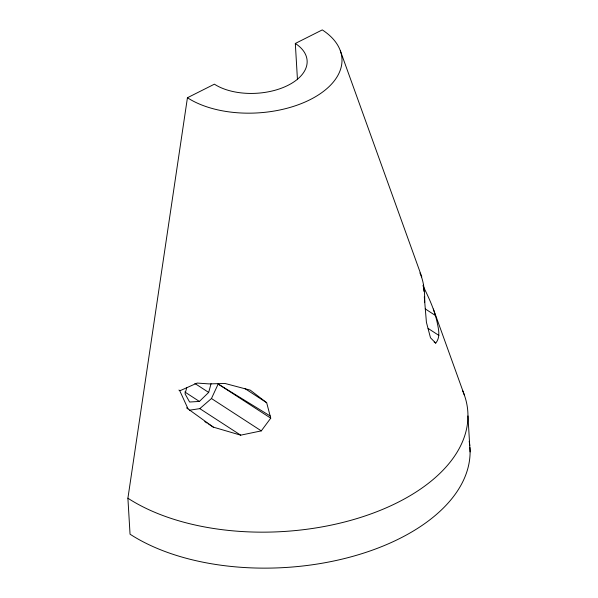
<?xml version="1.0" encoding="UTF-8"?>
<svg xmlns="http://www.w3.org/2000/svg" width="598" height="598" viewBox="0 0 598 598"><rect width="100%" height="100%" fill="white"/><g stroke="black" fill="none" stroke-linecap="round" stroke-linejoin="round"><path stroke-width="0.9" d="M469.946 447.483A191.958 108.171 -3.4 0 1 346.459 558.046A191.958 108.171 -3.4 0 1 130.043 534.193L127.905 498.216L187.436 97.743L214.405 84.176A52.355 29.504 -3.4 0 0 287.989 85.335A52.355 29.504 -3.4 0 0 295.315 43.467L322.277 29.9A87.256 49.171 -3.4 0 1 310.078 99.672A87.256 49.171 -3.4 0 1 187.436 97.743M186.718 387.751L185.051 393.828L189.603 402.02L199.388 401.437L208.672 392.423L211.064 383.737M422.906 285.657C428.893 297.789 434.731 310.205 437.407 323.555C438.745 330.051 440.434 337.436 435.733 343.11L434.178 342.101M189.417 410.221L199.814 408.628L211.46 398.522L218.165 384.036L270.154 415.961L270.737 418.166L261.296 430.881L240.695 435.165L213.329 427.136L208.665 424.109M178.899 390.053L179.662 390.546L180.977 390.3L197.168 383.071L209.113 383.901L224.998 383.468L250.278 390.15L266.671 402.701L270.154 415.961M425.223 308.882L435.329 315.445M428.116 328.429L438.91 335.433M244.761 388.476L266.671 402.701M218.165 384.036L270.737 418.166M194.866 383.46L208.672 392.423M211.46 398.522L261.296 430.881M184.819 391.974L199.388 401.437M199.814 408.628L240.695 435.165M186.509 407.821L213.329 427.136M204.778 421.59L207.11 423.1M435.733 343.11L430.485 337.788L426.419 322.322L424.296 296.832M179.662 390.546L188.026 408.8M419.916 272.95C424.072 282.054 424.812 292.444 424.722 302.379M340.352 50.808L421.792 276.896M433.363 309.039L464.31 394.949M423.369 284.812L423.862 291.286M467.957 415.931L470.095 451.909M295.315 43.467L297.46 79.676M462.635 390.688A191.958 108.171 -3.4 0 1 361.558 517.113A191.958 108.171 -3.4 0 1 127.905 498.216M469.191 441.324A191.958 108.171 -3.4 0 1 469.789 445.719"/></g></svg>
